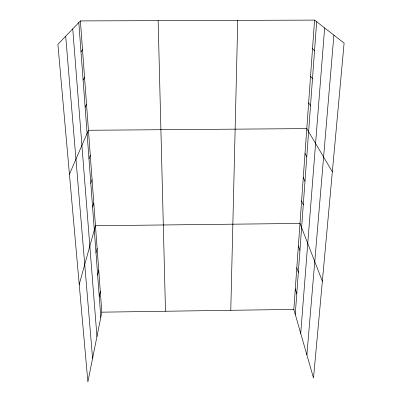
<?xml version="1.0" encoding="UTF-8"?>
<svg xmlns="http://www.w3.org/2000/svg" width="402" height="402" viewBox="0 0 402 402"><rect width="100%" height="100%" fill="white"/><g stroke="black" fill="none" stroke-linecap="round" stroke-linejoin="round"><path stroke-width="0.6" d="M230.773 310.304L237.753 20.366M314.57 20.1L344.102 43.094L313.515 378.036L293.827 309.389L314.57 20.1L80.4 20.919L57.898 44.346L87.877 381.9L101.822 312.173L80.4 20.919M295.269 314.419L316.655 21.723M300.711 333.384L324.63 27.934M306.882 354.906L333.891 35.145M99.254 296.49L100.309 291.576M97.651 275.033L98.746 270.32M95.998 252.878L97.133 248.386M79.224 284.485L95.465 225.733L299.992 223.432L322.359 281.214M92.576 207.03L93.797 203.02M90.807 183.307L92.068 179.568M88.978 158.785L90.284 155.333M69.435 174.232L88.445 130.273L306.791 128.61L332.348 171.795M85.123 107.163L86.536 104.349M83.093 79.973L84.561 77.516M80.993 51.793L82.516 49.722M101.822 312.173L293.827 309.389M312.52 48.667L314.54 50.702M310.545 76.244L312.495 78.656M308.635 102.872L310.525 105.641M305.002 153.489L306.781 156.891M303.279 177.563L305.002 181.247M301.611 200.864L303.279 204.809M298.374 245.954L299.947 250.376M296.812 267.762L298.339 272.405M295.294 288.897L296.782 293.741M65.687 36.235L92.581 358.388M72.742 28.889L96.952 336.524M78.812 22.572L100.801 317.278M158.137 20.648L165.493 311.248"/></g></svg>
